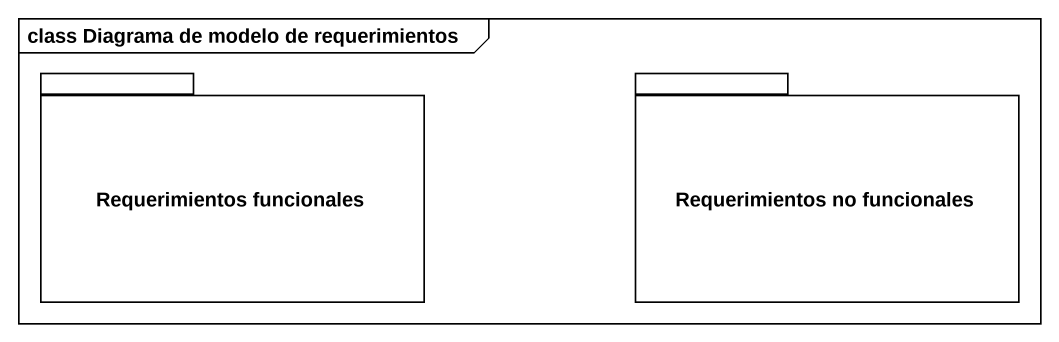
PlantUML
@startuml
mainframe class Diagrama de modelo de requerimientos
package "Requerimientos funcionales" as Requerimientos_funcionales {
}
package "Requerimientos no funcionales" as Requerimientos_no {
}
@enduml
